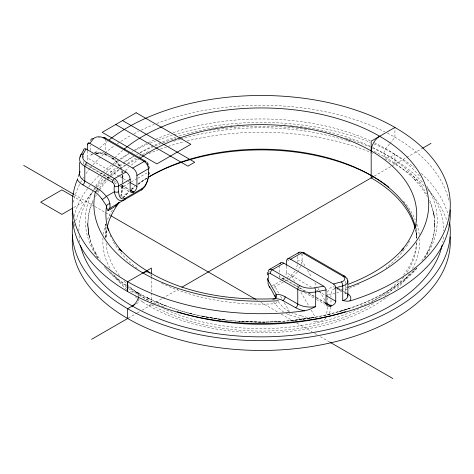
<?xml version="1.0" encoding="UTF-8"?>
<svg xmlns="http://www.w3.org/2000/svg" width="474" height="474" viewBox="0 0 474 474"><rect width="100%" height="100%" fill="white"/><g stroke="black" fill="none" stroke-linecap="round" stroke-linejoin="round"><path stroke-width="0.36" stroke-dasharray="2.37 1.78" d="M83.726 163.566L83.726 161.438M83.726 157.889L83.726 155.051M87.577 150.856L87.577 157.949L118.986 176.085M93.023 154.488L90.753 155.128L90.753 153.292M90.753 150.536L90.753 145.02M122.108 177.874L122.108 174.663M122.387 182.792L122.393 175.493M151.407 302.335L151.407 300.806M327.51 304.184L327.51 297.103M327.51 296.392C326.598 291.984 329.294 285.781 334.632 286.954M105.892 238.155L105.927 224.107L105.892 238.155A155.407 89.722 0 0 1 106.721 229.629L105.921 238.226M297.826 256.517L297.761 262.389M327.605 306.986L326.864 312.253L324.755 316.401M122.381 185.672L121.966 190.88L120.911 196.248M122.108 185.838L121.942 189.156L122.108 185.287L120.894 195.543M330.899 306.98L330.135 311.062L328.358 315.133M297.453 264.563L296.114 268.906M120.923 196.692L122.535 189.878L122.95 184.664M301.263 264.32L302.068 260.824L302.068 255.083A2.98 1.724 60 0 1 302.276 254.159M300.599 266.151L298.217 270.707M92.969 201.894C87.589 212.648 86.795 225.263 89.308 236.917L88.152 229.635L87.72 223.076L88.62 233.291L91.322 243.399L95.795 253.294L95.304 252.369L100.352 260.179M142.686 301.962L149.286 306.008L150.347 304.172M295.047 271.021L292.209 274.393L285.804 278.155M95.363 196.597L96.524 194.796M98.077 192.397L99.244 190.595M99.629 189.997L101.572 186.993L108.789 178.491M421.848 260.777L427.287 252.369L426.79 253.294L431.263 243.399L433.965 233.291L434.871 223.076L434.67 226.021L434.439 218.71L433.283 211.428L434.427 216.659L431.713 206.522L429.622 201.894M297.317 272.011L293.684 275.88L288.316 279.162M389.403 144.126L385.712 148.712A5.101 2.945 -60 0 0 383.91 153.357L383.91 153.404A9 5.196 -60 0 0 390.274 157.078L394.943 154.382L394.943 164.182M389.865 143.551L394.931 137.241L394.931 127.441M413.855 270.482L415.206 268.888M123.216 197.782L129.206 191.626M94.942 152.818L96.548 151.129A188.996 109.115 0 0 1 98.225 149.446M325.988 318.161C323.398 320.774 319.571 322.095 315.927 321.538A2.998 1.458 -81.8 0 0 316.33 320.003M108.558 178.982L110.087 177.543M110.596 177.063L119.211 169.562M413.316 270.986L405.282 278.558L405.969 277.954C386.517 294.147 363.007 304.628 338.874 311.72L350.197 308.207L327.143 314.748L330.769 313.871L314.043 317.473L290.088 320.762L315.056 317.272L296.771 320.08L277.343 321.704M131.731 189.393L134.847 186.774M119.798 169.111L125.071 165.059M138.07 184.238L146.922 178.165M127.512 163.423L135.576 158.31M73.743 207.553L83.098 202.149L73.743 196.746M129.313 183.118L122.95 186.786A2.998 1.73 0 0 1 122.079 185.423M131.428 181.892L137.259 178.526M137.792 178.218L146.804 173.016M136.228 303.751L138.681 302.335L138.681 299.538M128.27 318.143L136.559 313.361M137.193 312.988L139.741 311.519M142.028 310.197L151.781 304.569M152.427 304.195L162.031 298.65M162.671 298.282L178.04 289.407M374.306 176.097L406.028 157.783M406.668 157.409L422.038 148.54M268.13 272.23L269.404 271.495M287.647 260.967L288.921 260.226M283.772 277.835A4.503 2.601 -60 0 1 283.191 278.232L282.765 278.481A4.503 2.601 -60 0 1 281.307 278.913M271.981 285.295L274.114 284.892L281.408 280.697M282.036 280.335L285.176 278.522M283.286 282.066L273.64 287.469M283.914 281.698L287.682 279.524M138.752 156.509L148.433 151.419M173.792 141.282L180.031 139.326M334.727 288.755C331.125 289.709 330.585 294.147 330.976 297.245M180.736 139.125C234.15 123.613 292.168 124.034 345.398 140.126M95.991 153.718C105.305 152.361 114.59 158.701 119.448 166.303M334.312 288.737L335.995 288.66M95.677 153.333L99.659 153.209L95.067 153.363M319.079 319.358L318.741 319.363M264.51 322.113L279.127 321.65L261.293 322.178L238.86 321.301L264.51 322.113C243.363 322.261 222.17 320.359 201.45 316.075L225.82 320.08L208.548 317.473L189.529 313.296L191.822 313.871L177.021 309.682L162.973 304.711L146.288 297.429L149.796 298.999L136.873 292.375A5.101 2.945 -60 0 1 138.681 294.941M130.492 291.806L138.681 292.535L138.681 296.037M337.02 288.548L340.753 289.667A167.411 96.655 0 0 0 347.436 287.469M336.647 288.796L337.95 289.063L337.18 288.856L342.548 291.717M300.931 315.767L291.842 312.893M346.109 140.328L347.454 140.802M348.129 141.045L350.144 141.756M285.946 313.45L290.912 315.459L300.178 318.315A146.964 119.987 59 0 0 304.112 319.31M156.319 302.068L166.907 306.275M337.755 287.973L343.152 291.048M374.152 151.419C389.367 158.837 403.706 168.264 415.556 180.428L413.802 178.491L421.019 186.993L427.228 196.597M288.909 311.691L283.239 307.448L278.078 301.553M149.286 306.008L156.302 309.824A158.429 91.47 0 0 0 356.347 314.505A158.34 91.417 0 0 0 387.299 296.754M94.142 152.948A9 5.196 0 0 1 105.234 153.695L115.715 160.105L118.844 163.791L121.214 168.388M343.425 291.208L347.347 293.471M344.201 292.671L346.695 294.247M119.626 176.452L127.322 180.896M127.962 181.264L129.242 182.004M286.373 266.11L286.373 272.722L312.016 287.528M316.502 290.118L317.781 290.858M318.421 291.226L325.478 295.296M86.315 164.567L112.137 179.474M114.536 180.861L115.739 181.554M119.946 183.983L121.747 185.026M122.345 185.37L128.952 189.185M283.191 278.232L297.601 286.551L296.866 285.271M300.006 287.943L305.41 291.06M309.012 293.139L314.416 296.262M316.217 297.299L325.223 302.501M84.994 164.294L111.793 179.77M112.344 180.084L116.16 182.289M121.368 185.293L129.141 189.784M279.583 275.169L279.583 276.638L298.661 287.653M298.916 287.801L304.385 290.959M308.201 293.163L315.832 297.571M316.265 297.82L326.005 303.443M114.08 182.608L117.226 184.427M119.744 185.879L129.189 191.336M304.444 292.517L314.517 298.33M316.407 299.42L324.672 304.19M74.323 194.636L94.19 206.107M94.83 206.474L110.211 215.356M256.321 299.71L257.607 300.451M260.807 302.299L278.114 312.289M281.313 314.138L293.489 321.171M296.694 323.019L312.076 331.901M314.641 333.376L317.201 334.857M320.406 336.706L329.377 341.89M136.873 292.375L138.195 293.139L128.359 286.758M112.125 157.67L117.102 162.013L121.107 168.365M283.76 312.159L278.742 308.047L273.688 302.175M126.517 285.561L116.622 277.954L117.303 278.558L108.736 270.482M304.93 265.784L302.068 260.824A2.998 1.73 0 0 0 297.826 260.824M307.478 270.186L311.614 277.349M314.789 282.86L317.017 286.717M317.971 288.364L319.245 290.568M319.559 291.119L325.288 301.037M294.662 281.443L292.085 276.982A2.998 1.73 60 0 1 291.463 274.89M300.919 292.28L309.012 306.305M311.222 310.126L315.637 317.776M278.777 293.122L275.116 286.782A2.998 1.73 60 0 1 274.493 284.69M280.602 296.291L282.433 299.461M284.264 302.631L289.448 311.614M122.132 171.084L122.606 172.957M121.913 170.587L122.031 171.084M122.085 171.333L122.339 173.022M121.474 171.043L121.794 173.129M122.879 174.746L122.95 183.953M416.67 238.226L415.87 229.623A155.407 89.722 0 0 1 416.693 238.179L416.699 223.716M345.226 281.224L345.226 284.163M345.226 284.898L345.226 292.251A2.998 1.73 -60 0 0 346.565 293.75M330.976 299.906L330.976 304.551M279.583 265.618L279.583 272.23M151.407 274.653L151.407 276.123M151.407 276.857L151.407 292.292M151.407 293.027L151.407 301.843M122.108 177.323L122.108 182.632M105.234 138.995L105.234 150.75M416.676 242.978A155.407 89.722 0 0 1 406.645 273.089M403.812 277.118A155.407 89.722 0 0 1 384.87 295.746M373.322 303.526A155.407 89.722 0 0 1 151.407 304.788M415.431 229.902A155.407 89.722 0 0 1 416.581 237.883M74.08 226.353A189.008 109.121 0 0 1 74.637 224.202M75.644 220.872A189.008 109.121 0 0 1 92.602 192.13M94.557 189.956A189.008 109.121 0 0 1 105.595 179.48M107.177 178.177A189.008 109.121 0 0 1 137.762 158.754M148.86 153.629A189.008 109.121 0 0 1 184.208 141.708M187.023 140.997A189.008 109.121 0 0 1 374.057 153.772M384.829 158.754A189.008 109.121 0 0 1 424.894 186.697M427.779 189.683A189.008 109.121 0 0 1 447.154 221.524M447.936 224.143A189.008 109.121 0 0 1 448.286 225.452M426.76 185.992A175.955 101.584 0 0 1 425.255 257.412M416.978 267.881A175.955 101.584 0 0 1 259.894 322.124A175.955 101.584 0 0 1 104.321 266.441M97.727 257.986A175.955 101.584 0 0 1 92.383 192.083M93.751 189.505A175.955 101.584 0 0 1 101.975 177.424M103.368 175.753A175.955 101.584 0 0 1 128.727 153.748M133.585 150.661A175.955 101.584 0 0 1 170.32 133.591M173.046 132.661A175.955 101.584 0 0 1 370.354 140.825M374.341 142.698A175.955 101.584 0 0 1 420.616 177.424M429.699 200.277A173.407 100.115 0 0 1 423.359 259.758M416.93 268.29A173.407 100.115 0 0 1 360.293 306.346M163.643 306.879A173.407 100.115 0 0 1 104.286 266.643M97.84 257.572A173.407 100.115 0 0 1 92.756 200.603M97.271 191.668A173.407 100.115 0 0 1 108.552 176.755M110.596 174.622A173.407 100.115 0 0 1 133.668 156.373M139.966 152.622A173.407 100.115 0 0 1 175.736 137.069M179.202 135.967A173.407 100.115 0 0 1 218.336 127.156M220.505 126.842A173.407 100.115 0 0 1 227.787 125.924M230.714 125.604A173.407 100.115 0 0 1 232.183 125.456M237.089 125.018A173.407 100.115 0 0 1 238.487 124.905M284.145 124.911A173.407 100.115 0 0 1 285.621 125.023M290.041 125.42A173.407 100.115 0 0 1 292.245 125.646M295.9 126.048A173.407 100.115 0 0 1 370.093 146.193M372.706 147.432A173.407 100.115 0 0 1 426.582 193.878M138.681 294.988A9 5.196 -60 0 1 138.574 296.386M73.47 202.285A188.996 109.115 0 0 1 83.963 176.66M86.031 173.561A188.996 109.115 0 0 1 91.666 166.285M93.094 164.644A188.996 109.115 0 0 1 113.843 146.14M117.356 143.687A188.996 109.115 0 0 1 131.369 135.155M133.893 133.798A188.996 109.115 0 0 1 138.42 131.488M141.068 130.208A188.996 109.115 0 0 1 154.151 124.508M156.847 123.459A188.996 109.115 0 0 1 384.823 131.813M387.412 133.129A188.996 109.115 0 0 1 449.05 201.924M74.08 216.553A189.008 109.121 0 0 1 90.273 185.085M91.654 183.432A189.008 109.121 0 0 1 128.875 153.683M131.357 152.296A189.008 109.121 0 0 1 132.619 151.615M135.167 150.276A189.008 109.121 0 0 1 147.556 144.392M150.169 143.278A189.008 109.121 0 0 1 155.49 141.122M158.198 140.085A189.008 109.121 0 0 1 370.111 142.324M374.057 143.972A189.008 109.121 0 0 1 414.146 167.358M421.327 173.49A189.008 109.121 0 0 1 448.451 216.316M443.457 236.917A182.407 105.311 0 0 1 442.746 242.279M79.839 242.279A182.407 105.311 0 0 1 79.022 235.572M78.891 230.874A182.407 105.311 0 0 1 94.759 188.581M95.647 187.449A182.407 105.311 0 0 1 116.468 167.523M118.583 165.959A182.407 105.311 0 0 1 121.854 163.654M124.662 161.776A182.407 105.311 0 0 1 133.538 156.379M136.636 154.66A182.407 105.311 0 0 1 152.924 146.833M155.241 145.862A182.407 105.311 0 0 1 160.55 143.752M162.949 142.852A182.407 105.311 0 0 1 175.937 138.473M209.467 130.575A182.407 105.311 0 0 1 210.746 130.356M213.306 129.941A182.407 105.311 0 0 1 309.279 129.947M345.38 138.094A182.407 105.311 0 0 1 370.241 147.082M372.523 148.084A182.407 105.311 0 0 1 423.158 183M427.388 188.018A182.407 105.311 0 0 1 443.694 230.874M416.575 242.463A155.407 89.722 0 0 1 403.096 275.601M398.628 280.881A155.407 89.722 0 0 1 371.183 302.335M358.895 308.71A155.407 89.722 0 0 1 163.696 308.71M148.362 300.528A155.407 89.722 0 0 1 123.957 280.881M119.495 275.601A155.407 89.722 0 0 1 106.016 242.463M123.015 197.948A155.407 89.722 0 0 1 128.916 191.893M131.582 189.476A155.407 89.722 0 0 1 134.906 186.685M137.768 184.451A155.407 89.722 0 0 1 147.165 177.993M150.809 274.576A11.998 6.926 -60 0 1 151.265 276.141M114.963 157.664A167.411 96.655 0 0 1 122.648 150.442M113.95 158.725A2.998 1.73 -60 0 1 111.828 157.498M142.65 301.95A158.429 91.47 0 0 1 138.586 299.189M136.625 297.773A158.429 91.47 0 0 1 135.185 296.694M126.73 289.608A158.429 91.47 0 0 1 113.037 273.575M109.808 268.106A158.429 91.47 0 0 1 103.012 237.403M103.32 234.387A158.429 91.47 0 0 1 105.761 223.906M107.45 219.48A158.429 91.47 0 0 1 112.848 209.372M121.854 197.907A158.429 91.47 0 0 1 128.543 191.407M130.978 189.316A158.429 91.47 0 0 1 134.545 186.448M138.609 183.497A158.34 91.417 0 0 1 146.377 178.408M161.563 283.203A155.407 89.722 0 0 0 275.074 303.763A2.998 1.612 -35.6 0 0 277.29 301.511M137.176 268.385A155.407 89.722 0 0 1 112.332 239.957M110.869 236.923A155.407 89.722 0 0 1 110.075 235.074M87.726 157.759A4.71 1.517 -76.1 0 1 87.145 161.201M83.667 164.188A4.746 1.339 -75.8 0 1 83.643 163.696M99.937 147.787A188.996 109.115 0 0 1 107.207 141.418M90.753 155.128A9 5.196 0 0 1 92.442 153.73M409.678 241.065A155.419 89.734 0 0 1 405.187 248.287M404.334 249.472A155.419 89.734 0 0 1 386.032 267.911M359.091 284.122A155.419 89.734 0 0 1 344.586 290.141M342.69 290.823A155.419 89.734 0 0 1 336.901 292.778M334.94 293.4A155.419 89.734 0 0 1 330.976 294.591A2.998 1.73 0 0 1 327.51 294.271M125.503 170.729A155.419 89.734 0 0 1 128.887 167.387M131.28 165.213A155.419 89.734 0 0 1 138.645 159.264M105.234 153.695A2.998 1.73 -60 0 0 107.355 154.915A11.986 6.92 0 0 0 95.458 153.173M122.95 176.168A2.998 1.73 0 0 1 122.156 175.356M98.509 137.478A9 5.196 0 0 1 99.659 137.49M340.753 289.667A2.998 1.73 -60 0 1 338.632 288.441M419.603 238.683A158.34 91.417 0 0 1 412.469 268.622M409.299 273.901A158.34 91.417 0 0 1 395.429 289.975M403.534 201.16A158.34 91.417 0 0 1 415.242 219.889M416.842 224.155A158.34 91.417 0 0 1 419.265 234.849M286.373 272.722A4.503 2.601 -60 0 1 285.194 276.253M279.808 277.865A4.503 2.601 -60 0 1 279.583 276.638M345.226 292.251A9 5.196 0 0 1 346.435 293.116M289.395 313.48A2.998 1.232 -69.7 0 1 288.784 314.712M315.927 321.544A146.964 119.987 59 0 1 312.976 321.099M311.542 318.25A144.191 117.73 60 0 1 300.931 315.761M300.86 254.657A2.998 1.73 0 0 1 302.068 255.083"/><path stroke-width="0.71" d="M79.543 173.454L79.543 162.428M80.296 156.971L80.296 156.053L82.156 152.675M87.577 150.151L87.577 144.475L87.957 143.966M347.827 280.774L347.857 296.132M148.575 166.475A2.998 1.73 0 0 1 148.392 168.809C148.883 175.653 148.161 184.285 142.028 188.616L125.059 198.416C117.884 201.823 118.299 189.316 118.69 185.956A6.002 3.466 60 0 0 114.447 178.609L86.926 162.718A14.961 8.639 0 0 1 83.181 154.103L86.067 148.996L125.906 171.991A6.002 3.466 60 0 1 130.149 179.344L130.149 190.364A4.503 2.601 -60 0 0 133.33 192.201L133.757 191.958A4.503 2.601 -60 0 0 136.939 186.448L136.939 175.421A6.002 3.466 60 0 0 132.696 168.074L89.864 143.349L93.455 138.728A5.996 3.46 0 0 1 103.113 137.768A2.998 1.73 -60 0 1 105.157 138.367M147.586 180.914L145.275 186.075L142.194 189.476L109.796 208.24C110.786 203.512 108.896 198.683 105.412 195.318A23.025 13.296 60 0 0 97.431 188.427M148.261 177.833L148.149 178.514M79.993 171.398A18 10.392 0 0 0 84.805 181.092L97.431 188.374A2.998 1.73 -60 0 1 95.31 192.053L94.764 194.713A167.417 96.66 0 0 0 278.416 300.747M147.941 179.539L147.681 180.57M79.863 172.062L78.459 176.429M415.2 226.353C412.41 235.359 407.468 243.565 401.395 250.728L403.789 248.092C389.083 264.96 369.074 276.271 348.39 284.21M77.659 178.757L77.351 179.545A188.996 109.115 0 0 0 304.693 310.796L309.409 309.522L315.678 306.648L315.678 291.948A2.998 0.705 80.2 0 0 314.819 287.842A14.961 8.639 0 0 1 299.9 285.668L272.372 269.783A6.002 3.466 60 0 0 268.201 271.383M118.553 202.588L115.81 206A2.998 2.779 60 0 1 117.119 204.01L117.665 203.553M82.375 152.308L83.726 150.092M118.038 203.109L117.777 203.435M88.342 143.456L88.928 142.698M272.87 299.325L275.198 298.697A22.219 14.297 54.5 0 1 283.025 300.546M101.537 198.434L106.075 205.236L107.521 210.409L108.256 210.58L110.833 208.993M125.906 171.991L114.447 178.609A2.998 1.73 -60 0 0 112.326 182.283A2.98 1.724 60 0 1 114.441 185.95C112.996 191.443 116.314 204.158 124.437 199.785A2.998 1.73 60 0 0 125.059 198.416M132.696 168.074L144.149 161.462A2.998 1.73 -60 0 1 146.188 162.061M72.492 208.276L61.887 214.396L40.669 202.149L61.887 189.902L73.115 196.384M130.149 179.344L118.69 185.956A2.998 1.73 0 0 1 114.447 185.956M136.939 175.421L148.392 168.809A6.002 3.466 60 0 0 144.149 161.462L103.113 137.768M127.654 281.752L127.654 291.551L127.648 281.757L151.407 268.041L151.407 273.919M394.931 127.441L371.183 141.157L371.183 177.898A155.407 89.722 0 0 1 415.123 228.604M135.001 304.456L127.648 308.704L127.648 318.504M91.583 339.325L128.087 318.25M181.886 287.191L373.684 176.452M422.678 148.166L431.002 143.361M269.368 269.487L280.827 262.869M287.617 258.952L299.07 252.34M314.819 287.842L323.665 286.166L283.825 263.171L272.372 269.783A2.998 1.73 -60 0 0 270.251 273.457A2.98 1.724 60 0 0 268.136 274.683C269.131 278.439 266.222 284.323 270.002 287.291M286.373 265.375L286.373 261.701A6.002 3.466 60 0 1 290.615 259.248L302.068 252.636A2.998 1.73 -60 0 1 304.154 253.436M352.94 300.024L353.912 299.71A188.996 109.115 0 0 0 402.87 132.317A188.996 109.115 0 0 0 109.115 139.895M352.455 300.178L347.892 301.304L342.738 300.611L342.738 285.917A2.998 1.055 74.6 0 0 341.446 281.9A5.996 3.46 0 0 0 343.105 276.33L302.068 252.636A6.002 3.466 60 0 0 298.128 253.454M341.446 281.9L333.441 283.973L290.615 259.248M331.154 305.985L330.846 306.056M331.19 305.979L325.822 302.85M282.741 300.451L295.652 307.721A20.963 12.105 0 0 0 304.699 310.79M275.198 298.697C220.007 301.156 158.849 289.798 119.187 248.542L121.581 251.173C115.697 244.021 110.495 236.188 107.687 227.289M371.183 175.451L373.305 176.672M122.588 120.597L194.713 162.238L187.923 166.161L115.798 124.514M104.618 137.62L145.648 161.314M303.573 252.488L344.604 276.176L347.241 278.789M129.888 182.377L136.939 186.448M326.118 295.669L335.734 301.221L335.734 287.748L342.738 285.917A9 5.196 0 0 0 346.944 278.937M130.753 190.222L133.757 191.958M130.338 190.477L133.33 192.201M325.834 303.342L330.621 306.109M112.326 182.283L84.805 166.392A18 10.392 0 0 1 80.296 156.053A2.998 2.346 27.5 0 1 83.169 154.103M270.251 273.457L297.773 289.347A18 10.392 0 0 0 315.678 291.948L326.005 289.969L326.005 303.443M267.626 278.357A2.998 1.73 0 0 0 268.13 280.418L276.301 294.579L277.136 294.478A23.025 13.296 60 0 1 285.147 296.807L297.773 304.041A18 10.392 0 0 0 315.678 306.648M77.363 179.539A20.963 12.105 0 0 0 82.683 184.765L95.31 192.053M23.7 165.408L73.683 194.263M110.851 215.723L255.682 299.343M330.017 342.258L392.822 378.519M147.035 162.428L148.208 164.016M269.149 286.509L271.3 289.638L275.619 297.785L274.92 295.45L276.301 294.579A2.998 2.394 80.1 0 1 274.339 298.786M102.194 199.388L102.212 199.412A2.998 0.51 -37 0 0 106.277 196.414L114.447 191.697A2.998 1.73 0 0 0 118.69 191.697M138.681 296.736L138.681 298.134M450.128 209.869A188.996 109.115 0 0 1 259.728 323.505A188.996 109.115 0 0 1 72.623 208.056M449.672 222.673A189.008 109.121 0 0 1 260.35 340.664A189.008 109.121 0 0 1 73.079 221.595M450.14 236.81A189.008 109.121 0 0 1 259.728 350.458A189.008 109.121 0 0 1 72.611 235.003M138.432 297.151A9 5.196 -60 0 1 132.317 306.008M442.212 244.951A182.407 105.311 0 0 1 261.873 336.854A182.407 105.311 0 0 1 80.521 245.615M107.148 227.514A155.407 89.722 0 0 1 119.495 202.185M148.362 177.258A155.407 89.722 0 0 1 309.451 153.588A155.407 89.722 0 0 1 415.443 227.514M371.183 150.951A11.998 6.926 -60 0 1 379.668 136.257A167.417 96.66 0 0 0 124.224 149.103M139.569 158.589A155.419 89.734 0 0 1 322.96 132.021A155.419 89.734 0 0 1 415.082 227.354M142.923 272.941A11.998 6.926 -60 0 1 150.021 273.279M379.68 136.251A167.411 96.655 0 0 1 348.034 287.262M148.694 177.027A158.34 91.417 0 0 1 373.257 176.701A158.34 91.417 0 0 1 388.881 187.2M108.481 230.72A155.407 89.722 0 0 1 106.502 206.445A2.998 2.708 -5.8 0 1 109.974 203.909M87.524 144.44A3.134 1.807 60.1 0 1 89.859 143.409M95.31 192.177A22.219 11.423 65.7 0 1 101.501 198.511M142.028 188.616A2.998 1.73 60 0 1 141.406 189.991M82.683 184.765A2.998 1.73 -60 0 0 84.805 181.092L84.805 166.392A2.998 1.73 -60 0 1 86.926 162.718M108.339 210.533A2.998 2.951 60 0 1 109.796 208.24M110.839 208.993A146.964 1.167 -29.7 0 1 115.804 206.006M83.655 149.962A3.182 1.837 60 0 1 86.061 149.079M90.753 140.428A2.998 2.21 39.6 0 1 93.455 138.728M148.575 172.216A2.998 1.73 0 0 1 148.392 174.551M147.615 164.022A2.98 1.724 60 0 1 148.184 165.195M345.469 311.679A173.407 100.115 0 0 1 177.122 311.679M330.615 306.038A4.746 3.685 -35.6 0 1 325.881 303.479M335.811 301.203A4.71 3.537 -36.6 0 1 331.237 305.843M333.447 284.044A3.134 1.813 59.9 0 1 335.793 287.777M280.057 263.639A6.002 3.466 60 0 1 283.825 263.171M268.13 274.683A2.998 1.73 0 0 1 268.13 272.23M347.596 293.619A11.986 6.92 0 0 1 350.002 300.949M347.655 294.822A9 5.196 0 0 1 342.738 300.611M285.152 296.754A2.998 1.73 -60 0 1 283.031 300.433M295.652 307.721A2.998 1.73 -60 0 0 297.773 304.041L297.773 289.347A2.998 1.73 -60 0 1 299.894 285.674M323.671 286.26A3.182 1.837 60 0 1 326.088 290.005M343.105 276.324A2.998 1.73 -60 0 1 345.191 277.124M136.133 112.741L102.188 132.335L156.876 163.909L190.821 144.315L136.133 112.741"/></g></svg>
